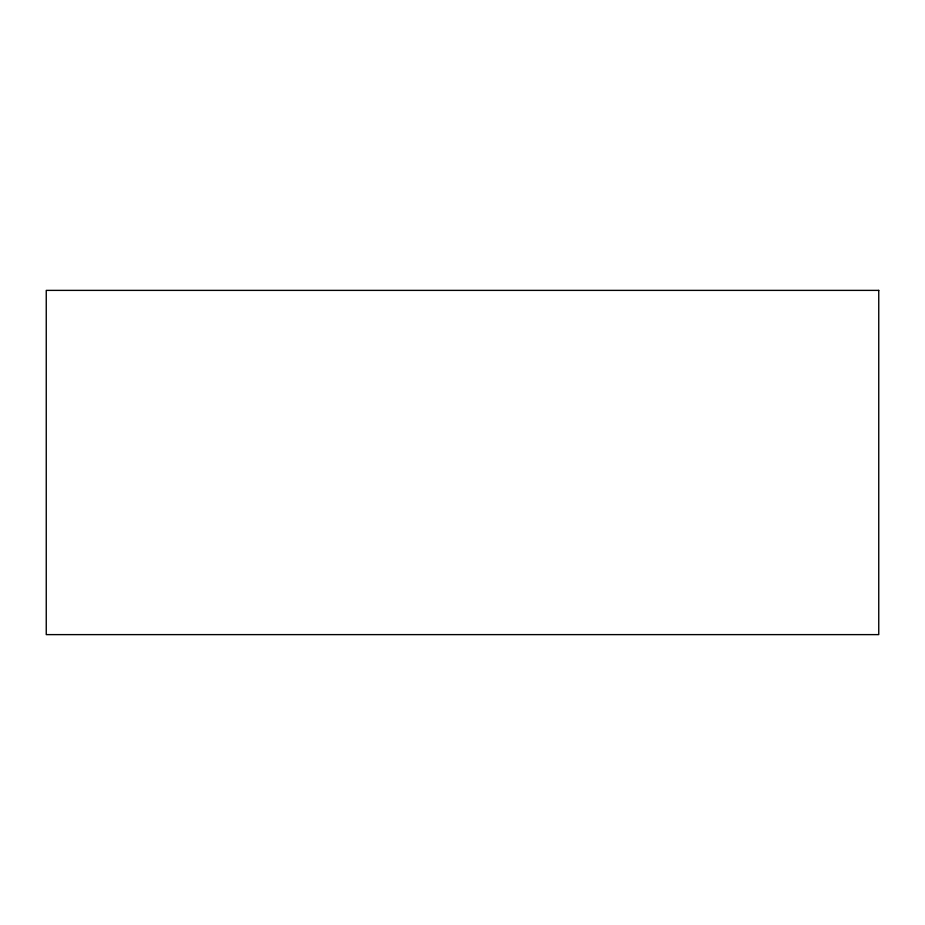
<?xml version="1.0" encoding="UTF-8"?>
<svg xmlns="http://www.w3.org/2000/svg" width="925" height="925" viewBox="0 0 925 925"><rect width="100%" height="100%" fill="white"/><g stroke="black" fill="none" stroke-linecap="round" stroke-linejoin="round"><path stroke-width="1.39" d="M878.75 290.381L46.25 290.381L46.25 634.619L878.75 634.619L878.75 290.381"/></g></svg>
